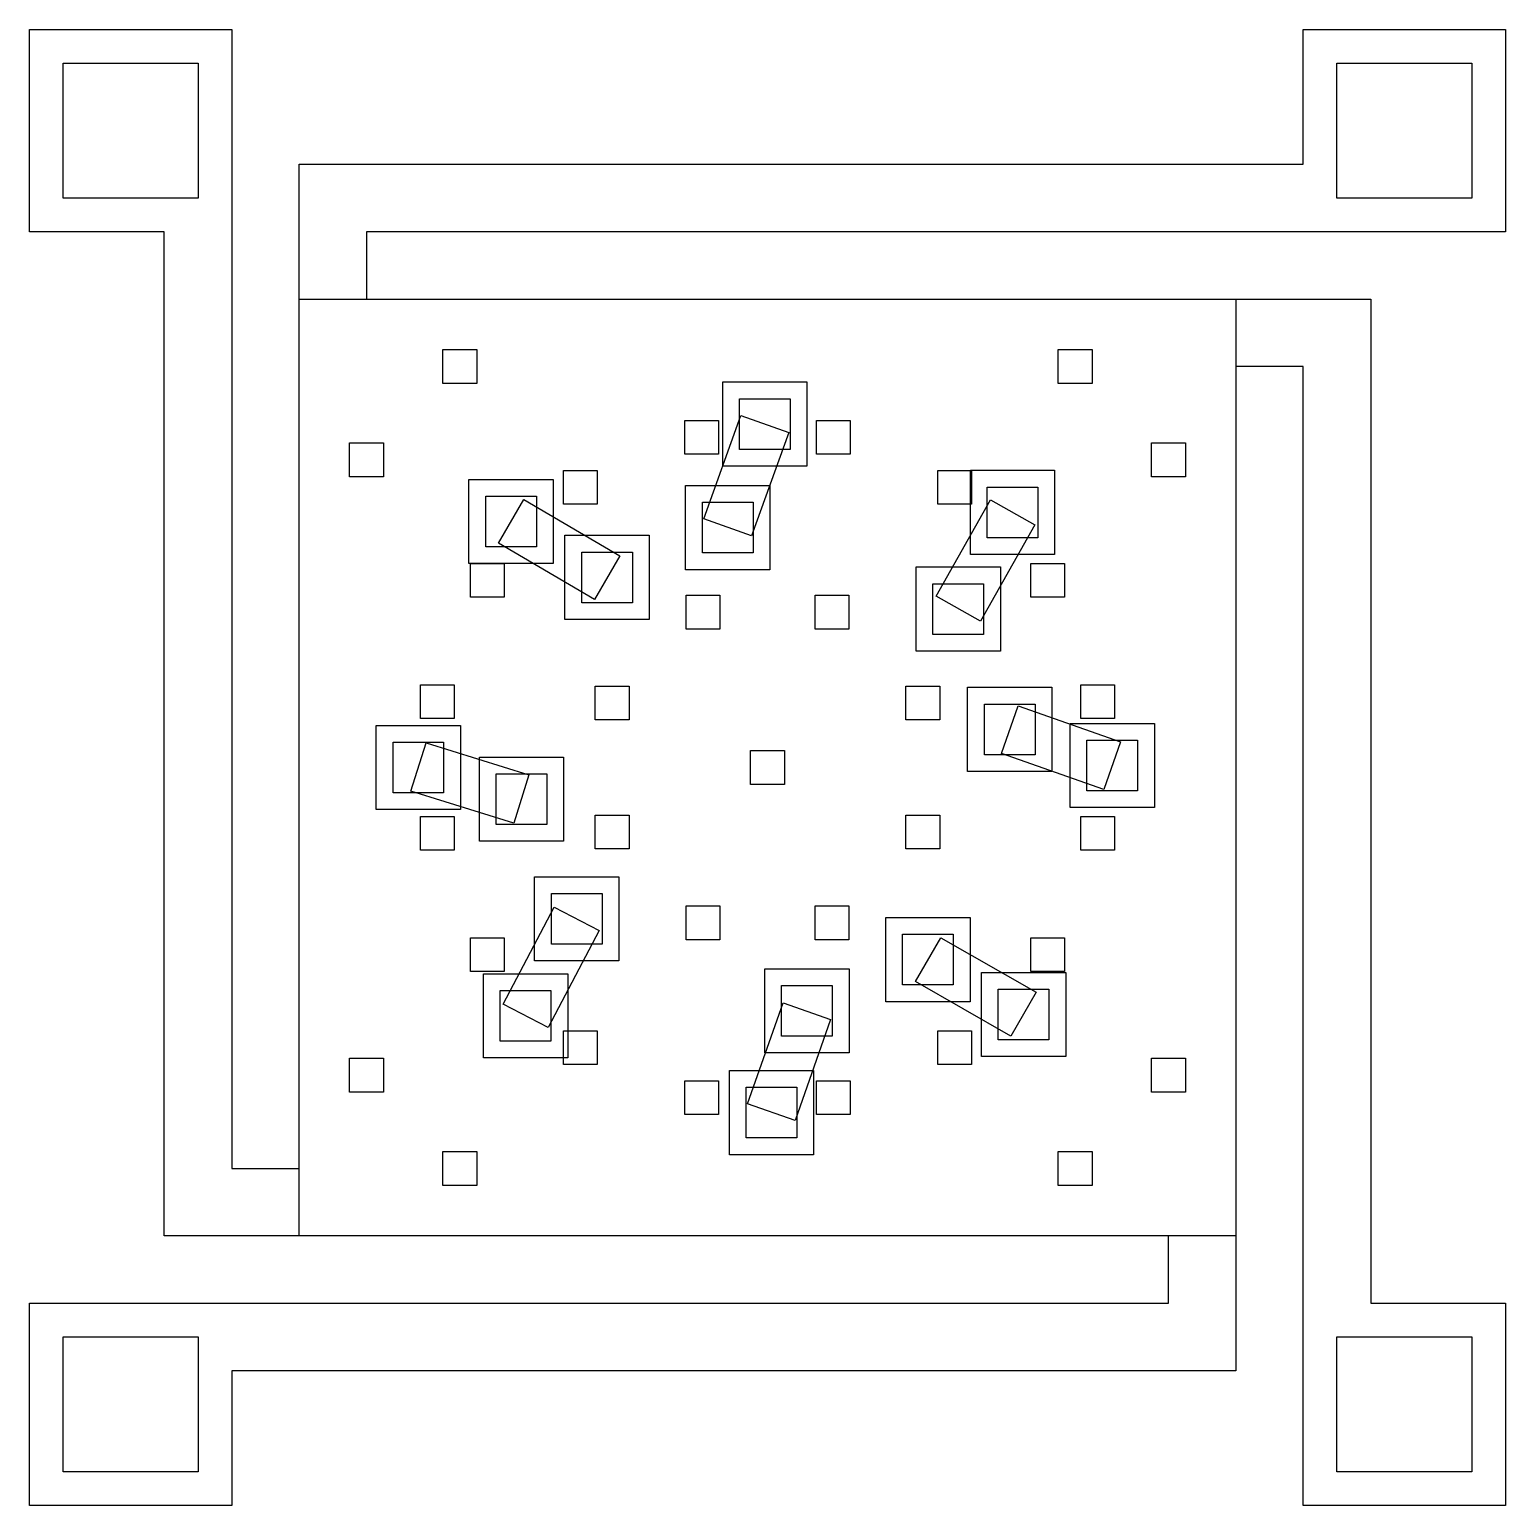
# Model space of a CAD drawing. Extents: x -2.19 to 2.19, y -2.19 to 2.19.
import ezdxf

# ---------------------------------------------------------------- set-up
doc = ezdxf.new("R2010")
doc.units = 0
for name, color, linetype in [('L1D0', 1, 'CONTINUOUS'), ('L2D0', 2, 'CONTINUOUS'), ('L3D0', 3, 'CONTINUOUS'), ('L4D0', 4, 'CONTINUOUS'), ('L5D0', 5, 'CONTINUOUS'), ('L6D0', 6, 'CONTINUOUS'), ('L7D0', 7, 'CONTINUOUS'), ('L8D0', 8, 'CONTINUOUS')]:
    doc.layers.add(name, color=color, linetype=linetype)

msp = doc.modelspace()

# ---------------------------------------------------------------- linework, layer by layer
at = {"layer": 'L1D0'}
for points in [[(-2.09, 1.69), (-2.09, 2.09), (-1.69, 2.09), (-1.69, 1.69)], [(1.69, 1.69), (1.69, 2.09), (2.09, 2.09), (2.09, 1.69)], [(-2.09, -2.09), (-2.09, -1.69), (-1.69, -1.69), (-1.69, -2.09)], [(1.69, -2.09), (1.69, -1.69), (2.09, -1.69), (2.09, -2.09)]]:
    msp.add_lwpolyline(points, close=True, dxfattribs=at)
at = {"layer": 'L2D0'}
for points in [[(-0.047, 0.687), (-0.189, 0.738), (-0.079, 1.045), (0.063, 0.994)], [(-0.513, 0.499), (-0.798, 0.666), (-0.723, 0.795), (-0.438, 0.628)], [(0.632, 0.434), (0.501, 0.508), (0.662, 0.794), (0.793, 0.72)], [(0.998, -0.065), (0.694, 0.042), (0.744, 0.183), (1.048, 0.076)], [(-0.753, -0.165), (-1.058, -0.07), (-1.013, 0.073), (-0.708, -0.022)], [(-0.651, -0.772), (-0.784, -0.702), (-0.633, -0.414), (-0.5, -0.484)], [(0.722, -0.797), (0.439, -0.635), (0.514, -0.505), (0.797, -0.667)], [(0.082, -1.048), (-0.059, -0.998), (0.046, -0.698), (0.187, -0.748)]]:
    msp.add_lwpolyline(points, close=True, dxfattribs=at)
at = {"layer": 'L3D0'}
for points in [[(-0.083, 0.944), (-0.083, 1.094), (0.067, 1.094), (0.067, 0.944)], [(-0.836, 0.655), (-0.836, 0.805), (-0.686, 0.805), (-0.686, 0.655)], [(0.652, 0.682), (0.652, 0.832), (0.802, 0.832), (0.802, 0.682)], [(-0.193, 0.637), (-0.193, 0.787), (-0.043, 0.787), (-0.043, 0.637)], [(-0.551, 0.489), (-0.551, 0.639), (-0.401, 0.639), (-0.401, 0.489)], [(0.491, 0.395), (0.491, 0.545), (0.641, 0.545), (0.641, 0.395)], [(0.644, 0.038), (0.644, 0.188), (0.794, 0.188), (0.794, 0.038)], [(-1.111, -0.075), (-1.111, 0.075), (-0.961, 0.075), (-0.961, -0.075)], [(0.948, -0.069), (0.948, 0.081), (1.098, 0.081), (1.098, -0.069)], [(-0.805, -0.169), (-0.805, -0.019), (-0.655, -0.019), (-0.655, -0.169)], [(-0.641, -0.524), (-0.641, -0.374), (-0.491, -0.374), (-0.491, -0.524)], [(0.401, -0.645), (0.401, -0.495), (0.551, -0.495), (0.551, -0.645)], [(0.042, -0.797), (0.042, -0.647), (0.192, -0.647), (0.192, -0.797)], [(-0.793, -0.812), (-0.793, -0.662), (-0.643, -0.662), (-0.643, -0.812)], [(0.685, -0.808), (0.685, -0.658), (0.835, -0.658), (0.835, -0.808)], [(-0.063, -1.099), (-0.063, -0.949), (0.087, -0.949), (0.087, -1.099)]]:
    msp.add_lwpolyline(points, close=True, dxfattribs=at)
at = {"layer": 'L4D0'}
msp.add_lwpolyline([(-2.19, -2.19), (-2.19, -1.59), (1.19, -1.59), (1.19, -1.39), (-1.79, -1.39), (-1.79, 1.59), (-2.19, 1.59), (-2.19, 2.19), (-1.59, 2.19), (-1.59, -1.19), (-1.39, -1.19), (-1.39, 1.79), (1.59, 1.79), (1.59, 2.19), (2.19, 2.19), (2.19, 1.59), (-1.19, 1.59), (-1.19, 1.39), (1.79, 1.39), (1.79, -1.59), (2.19, -1.59), (2.19, -2.19), (1.59, -2.19), (1.59, 1.19), (1.39, 1.19), (1.39, -1.79), (-1.59, -1.79), (-1.59, -2.19)], close=True, dxfattribs=at)
at = {"layer": 'L5D0'}
for points in [[(-0.963, 1.14), (-0.963, 1.24), (-0.863, 1.24), (-0.863, 1.14)], [(0.863, 1.14), (0.863, 1.24), (0.963, 1.24), (0.963, 1.14)], [(-0.245, 0.93), (-0.245, 1.03), (-0.145, 1.03), (-0.145, 0.93)], [(0.145, 0.93), (0.145, 1.03), (0.245, 1.03), (0.245, 0.93)], [(-1.24, 0.863), (-1.24, 0.963), (-1.14, 0.963), (-1.14, 0.863)], [(1.14, 0.863), (1.14, 0.963), (1.24, 0.963), (1.24, 0.863)], [(-0.605, 0.781), (-0.605, 0.881), (-0.505, 0.881), (-0.505, 0.781)], [(0.505, 0.781), (0.505, 0.881), (0.605, 0.881), (0.605, 0.781)], [(-0.881, 0.505), (-0.881, 0.605), (-0.781, 0.605), (-0.781, 0.505)], [(0.781, 0.505), (0.781, 0.605), (0.881, 0.605), (0.881, 0.505)], [(-0.241, 0.411), (-0.241, 0.511), (-0.141, 0.511), (-0.141, 0.411)], [(0.141, 0.411), (0.141, 0.511), (0.241, 0.511), (0.241, 0.411)], [(-1.03, 0.145), (-1.03, 0.245), (-0.93, 0.245), (-0.93, 0.145)], [(-0.511, 0.141), (-0.511, 0.241), (-0.411, 0.241), (-0.411, 0.141)], [(0.411, 0.141), (0.411, 0.241), (0.511, 0.241), (0.511, 0.141)], [(0.93, 0.145), (0.93, 0.245), (1.03, 0.245), (1.03, 0.145)], [(-0.05, -0.05), (-0.05, 0.05), (0.05, 0.05), (0.05, -0.05)], [(-1.03, -0.245), (-1.03, -0.145), (-0.93, -0.145), (-0.93, -0.245)], [(-0.511, -0.241), (-0.511, -0.141), (-0.411, -0.141), (-0.411, -0.241)], [(0.411, -0.241), (0.411, -0.141), (0.511, -0.141), (0.511, -0.241)], [(0.93, -0.245), (0.93, -0.145), (1.03, -0.145), (1.03, -0.245)], [(-0.241, -0.511), (-0.241, -0.411), (-0.141, -0.411), (-0.141, -0.511)], [(0.141, -0.511), (0.141, -0.411), (0.241, -0.411), (0.241, -0.511)], [(-0.881, -0.605), (-0.881, -0.505), (-0.781, -0.505), (-0.781, -0.605)], [(0.781, -0.605), (0.781, -0.505), (0.881, -0.505), (0.881, -0.605)], [(-0.605, -0.881), (-0.605, -0.781), (-0.505, -0.781), (-0.505, -0.881)], [(0.505, -0.881), (0.505, -0.781), (0.605, -0.781), (0.605, -0.881)], [(-1.24, -0.963), (-1.24, -0.863), (-1.14, -0.863), (-1.14, -0.963)], [(1.14, -0.963), (1.14, -0.863), (1.24, -0.863), (1.24, -0.963)], [(-0.245, -1.03), (-0.245, -0.93), (-0.145, -0.93), (-0.145, -1.03)], [(0.145, -1.03), (0.145, -0.93), (0.245, -0.93), (0.245, -1.03)], [(-0.963, -1.24), (-0.963, -1.14), (-0.863, -1.14), (-0.863, -1.24)], [(0.863, -1.24), (0.863, -1.14), (0.963, -1.14), (0.963, -1.24)]]:
    msp.add_lwpolyline(points, close=True, dxfattribs=at)
at = {"layer": 'L6D0'}
for points in [[(-2.09, 1.69), (-2.09, 2.09), (-1.69, 2.09), (-1.69, 1.69)], [(1.69, 1.69), (1.69, 2.09), (2.09, 2.09), (2.09, 1.69)], [(-1.39, -1.39), (-1.39, 1.39), (1.39, 1.39), (1.39, -1.39)], [(-2.09, -2.09), (-2.09, -1.69), (-1.69, -1.69), (-1.69, -2.09)], [(1.69, -2.09), (1.69, -1.69), (2.09, -1.69), (2.09, -2.09)]]:
    msp.add_lwpolyline(points, close=True, dxfattribs=at)
at = {"layer": 'L7D0'}
for points in [[(-0.133, 0.894), (-0.133, 1.144), (0.117, 1.144), (0.117, 0.894)], [(0.602, 0.632), (0.602, 0.882), (0.852, 0.882), (0.852, 0.632)], [(-0.886, 0.605), (-0.886, 0.855), (-0.636, 0.855), (-0.636, 0.605)], [(-0.243, 0.587), (-0.243, 0.837), (0.007, 0.837), (0.007, 0.587)], [(-0.601, 0.439), (-0.601, 0.689), (-0.351, 0.689), (-0.351, 0.439)], [(0.441, 0.345), (0.441, 0.595), (0.691, 0.595), (0.691, 0.345)], [(0.594, -0.012), (0.594, 0.238), (0.844, 0.238), (0.844, -0.012)], [(-1.161, -0.125), (-1.161, 0.125), (-0.911, 0.125), (-0.911, -0.125)], [(0.898, -0.119), (0.898, 0.131), (1.148, 0.131), (1.148, -0.119)], [(-0.855, -0.219), (-0.855, 0.031), (-0.605, 0.031), (-0.605, -0.219)], [(-0.691, -0.574), (-0.691, -0.324), (-0.441, -0.324), (-0.441, -0.574)], [(0.351, -0.695), (0.351, -0.445), (0.601, -0.445), (0.601, -0.695)], [(-0.843, -0.862), (-0.843, -0.612), (-0.593, -0.612), (-0.593, -0.862)], [(-0.008, -0.847), (-0.008, -0.597), (0.242, -0.597), (0.242, -0.847)], [(0.635, -0.858), (0.635, -0.608), (0.885, -0.608), (0.885, -0.858)], [(-0.113, -1.149), (-0.113, -0.899), (0.137, -0.899), (0.137, -1.149)]]:
    msp.add_lwpolyline(points, close=True, dxfattribs=at)
at = {"layer": 'L8D0'}
for points in [[(-0.083, 0.944), (-0.083, 1.094), (0.067, 1.094), (0.067, 0.944)], [(-0.836, 0.655), (-0.836, 0.805), (-0.686, 0.805), (-0.686, 0.655)], [(0.652, 0.682), (0.652, 0.832), (0.802, 0.832), (0.802, 0.682)], [(-0.193, 0.637), (-0.193, 0.787), (-0.043, 0.787), (-0.043, 0.637)], [(-0.551, 0.489), (-0.551, 0.639), (-0.401, 0.639), (-0.401, 0.489)], [(0.491, 0.395), (0.491, 0.545), (0.641, 0.545), (0.641, 0.395)], [(0.644, 0.038), (0.644, 0.188), (0.794, 0.188), (0.794, 0.038)], [(-1.111, -0.075), (-1.111, 0.075), (-0.961, 0.075), (-0.961, -0.075)], [(0.948, -0.069), (0.948, 0.081), (1.098, 0.081), (1.098, -0.069)], [(-0.805, -0.169), (-0.805, -0.019), (-0.655, -0.019), (-0.655, -0.169)], [(-0.641, -0.524), (-0.641, -0.374), (-0.491, -0.374), (-0.491, -0.524)], [(0.401, -0.645), (0.401, -0.495), (0.551, -0.495), (0.551, -0.645)], [(0.042, -0.797), (0.042, -0.647), (0.192, -0.647), (0.192, -0.797)], [(-0.793, -0.812), (-0.793, -0.662), (-0.643, -0.662), (-0.643, -0.812)], [(0.685, -0.808), (0.685, -0.658), (0.835, -0.658), (0.835, -0.808)], [(-0.063, -1.099), (-0.063, -0.949), (0.087, -0.949), (0.087, -1.099)]]:
    msp.add_lwpolyline(points, close=True, dxfattribs=at)

doc.saveas('drawing.dxf')
